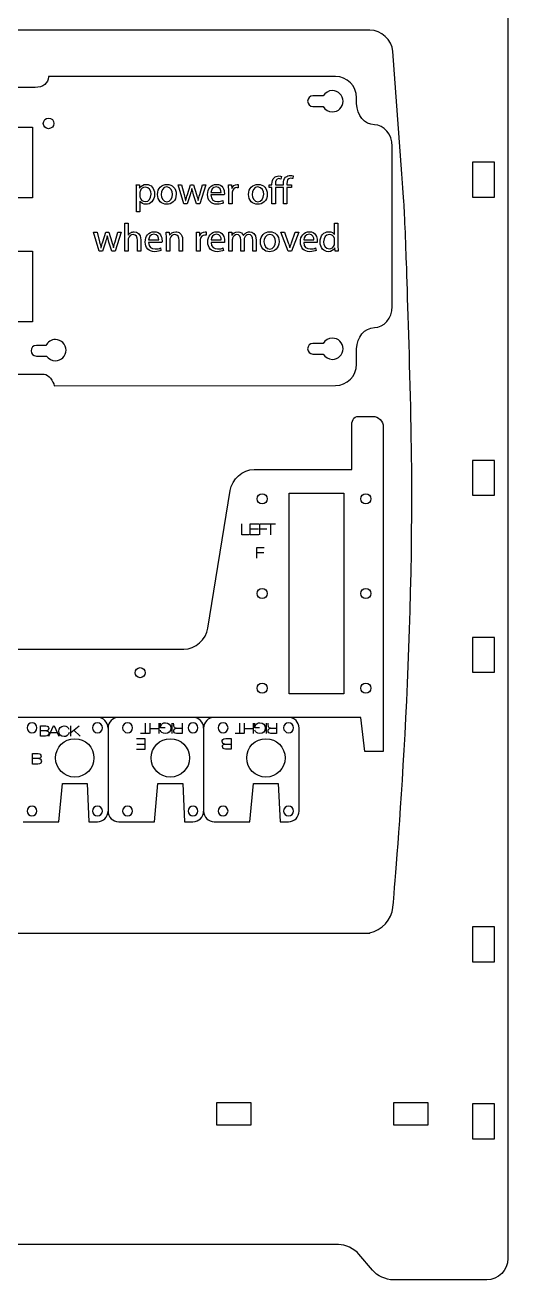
# Model space of a CAD drawing. Extents: x 16 to 1660, y 62 to 1240.
# Drawn here: x 478.5 to 587.6, y 407.7 to 691.2 of the extents above; entities that cross this region are included whole.
import ezdxf

# ---------------------------------------------------------------- set-up
doc = ezdxf.new("R2010")
doc.units = 0
doc.layers.get('0').update_dxf_attribs({"linetype": 'CONTINUOUS'})

msp = doc.modelspace()

# ---------------------------------------------------------------- linework, layer by layer
at = {"color": 7}
for points in [[(587.637749, 705.311998), (587.637749, 412.49346)], [(556.401958, 690.052807), (349.362607, 690.052807)], [(563.687242, 657.57806), (561.630124, 685.175724)], [(548.640282, 679.576153), (483.804524, 679.532127), (483.804524, 679.463829)], [(373.37492, 675.104342), (373.409633, 675.099544), (408.713376, 663.568227), (423.965511, 666.002393), (442.217669, 668.113133), (480.138176, 668.113133), (480.138176, 652.112827), (464.240598, 652.112827)], [(480.803938, 677.063811), (443.118522, 677.063811)], [(545.888616, 675.174051), (543.564798, 675.174051)], [(553.440318, 673.455318), (553.440318, 674.776118)], [(543.564798, 672.774316), (545.888616, 672.774316)], [(547.965207, 671.574024), (547.965207, 671.574024)], [(485.004816, 668.962904), (485.004816, 668.962904)], [(557.445051, 668.655282), (557.445051, 668.655282)], [(561.449502, 627.617631), (561.449502, 663.855811)], [(579.613607, 652.291191), (584.57338, 652.291191), (584.57338, 660.170553), (579.613607, 660.170553), (579.613607, 652.291191), (579.613607, 652.291191)], [(503.629224, 655.097044), (504.324902, 655.097044), (504.369493, 654.356493), (504.387556, 654.356493)], [(515.793567, 652.831929), (515.097889, 650.780456), (514.384431, 650.780456), (513.081976, 655.097044), (513.884898, 655.097044), (513.884898, 655.097044)], [(513.884898, 655.097044), (514.464582, 652.903049)], [(515.187071, 652.894018), (515.891498, 655.097044), (516.551333, 655.097044), (517.2202, 652.938609)], [(517.960469, 652.92986), (518.575996, 655.097044), (519.351824, 655.097044), (517.960469, 650.780456), (517.247011, 650.780456), (516.587176, 652.840678)], [(524.478956, 655.097044), (525.165884, 655.097044), (525.201727, 654.240782), (525.227973, 654.240782)], [(526.646422, 655.168164), (526.646422, 654.428178)], [(536.8925, 650.780456), (536.8925, 654.49958), (535.073296, 654.49958), (535.073296, 650.780456), (534.297184, 650.780456), (534.297184, 654.49958), (533.69972, 654.49958), (533.69972, 655.097044), (534.297184, 655.097044), (534.297184, 655.230818)], [(535.073296, 655.275409), (535.073296, 655.097044), (536.8925, 655.097044), (536.8925, 655.301938)], [(536.482149, 656.952091), (536.321847, 656.363376)], [(537.668329, 655.328749), (537.668329, 655.097044), (538.702956, 655.097044), (538.702956, 654.49958), (537.668329, 654.49958), (537.668329, 650.780456), (536.8925, 650.780456), (536.8925, 650.780456)], [(539.104276, 657.085864), (539.006344, 656.479369)], [(504.458676, 651.36014), (504.440896, 651.36014), (504.440896, 649.014591), (503.665067, 649.014591), (503.665067, 653.687909), (503.665067, 653.687909)], [(504.440896, 653.286307), (504.440896, 652.537571), (504.440896, 652.537571)], [(509.229642, 652.930142), (509.229642, 652.930142)], [(512.645378, 652.974169), (512.645378, 652.974169)], [(516.203636, 654.258562), (516.185856, 654.258562)], [(523.516296, 652.796087), (520.4841, 652.796087), (520.4841, 652.796087)], [(520.492849, 653.357991), (522.785058, 653.357991), (522.785058, 653.357991)], [(525.299658, 653.081413), (525.299658, 650.780456), (524.514798, 650.780456), (524.514798, 653.75028), (524.514798, 653.75028)], [(529.812109, 652.930142), (529.812109, 652.930142)], [(533.227562, 652.974169), (533.227562, 652.974169)], [(514.776438, 651.529473), (514.803531, 651.529473)], [(517.60374, 651.529473), (517.630551, 651.529473)], [(523.159284, 651.520724), (523.302089, 650.958538)], [(501.00738, 646.411373), (501.79224, 646.411373), (501.79224, 643.708813), (501.810302, 643.708813)], [(501.79224, 642.6835), (501.79224, 640.079436), (501.00738, 640.079436), (501.00738, 646.411373), (501.00738, 646.411373)], [(548.423253, 643.833838), (548.440751, 643.833838), (548.440751, 646.411373), (549.216862, 646.411373), (549.216862, 646.411373)], [(549.216862, 646.411373), (549.216862, 641.193931)], [(496.664544, 642.130627), (495.968867, 640.079436), (495.255691, 640.079436), (493.953518, 644.395742), (494.75644, 644.395742), (494.75644, 644.395742)], [(494.75644, 644.395742), (495.33556, 642.202029)], [(496.058331, 642.192998), (496.762758, 644.395742), (497.422876, 644.395742), (498.091742, 642.237307)], [(497.074896, 643.55726), (497.057116, 643.55726)], [(498.832011, 642.228558), (499.447256, 644.395742), (500.223367, 644.395742), (498.832011, 640.079436), (498.118553, 640.079436), (497.458436, 642.139093)], [(510.388729, 644.396024), (511.084407, 644.396024), (511.128998, 643.682284), (511.14706, 643.682284)], [(517.228667, 644.395742), (517.915313, 644.395742), (517.950873, 643.53948), (517.977967, 643.53948)], [(519.395569, 644.466862), (519.395569, 643.726876)], [(524.523264, 644.396024), (525.209911, 644.396024), (525.245753, 643.691598), (525.272282, 643.691598)], [(527.849818, 643.620196), (527.86788, 643.620196)], [(538.720453, 641.978791), (539.558936, 644.395742), (540.379356, 644.395742), (538.684611, 640.079436), (537.935593, 640.079436), (536.294471, 644.395742), (537.133236, 644.395742), (537.133236, 644.395742)], [(537.133236, 644.395742), (537.980467, 641.978791)], [(495.648262, 640.828453), (495.674509, 640.828453)], [(498.475, 640.828453), (498.501811, 640.828453)], [(504.681913, 642.647376), (504.681913, 640.079436), (503.897053, 640.079436), (503.897053, 642.558476)], [(509.426069, 642.094784), (506.393873, 642.094784), (506.393873, 642.094784)], [(506.402904, 642.656689), (508.694831, 642.656689), (508.694831, 642.656689)], [(509.069058, 640.819422), (509.211862, 640.257236)], [(511.209431, 642.674751), (511.209431, 640.079718), (510.424571, 640.079718), (510.424571, 643.227624), (510.424571, 643.227624)], [(514.099104, 642.647658), (514.099104, 640.079718), (513.313962, 640.079718), (513.313962, 642.567507)], [(518.049087, 642.380111), (518.049087, 640.079436), (517.264227, 640.079436), (517.264227, 643.048978), (517.264227, 643.048978)], [(523.560604, 642.094784), (520.528409, 642.094784), (520.528409, 642.094784)], [(520.53744, 642.656689), (522.829084, 642.656689), (522.829084, 642.656689)], [(523.203593, 640.819422), (523.346398, 640.257236)], [(525.325904, 642.675033), (525.325904, 640.08), (524.558824, 640.08), (524.558824, 643.227624), (524.558824, 643.227624)], [(528.028182, 642.745871), (528.028182, 640.079718), (527.261102, 640.079718), (527.261102, 642.66572)], [(530.73046, 642.612098), (530.73046, 640.079718), (529.963662, 640.079718), (529.963662, 642.514167)], [(532.487011, 642.22884), (532.487011, 642.22884)], [(535.902747, 642.272867), (535.902747, 642.272867)], [(538.327882, 640.864296), (538.354693, 640.864296)], [(544.4998, 642.094784), (541.467322, 642.094784), (541.467322, 642.094784)], [(541.476353, 642.656689), (543.76828, 642.656689), (543.76828, 642.656689)], [(544.142789, 640.819422), (544.285593, 640.257236)], [(548.441033, 641.889327), (548.441033, 642.638627), (548.441033, 642.638627)], [(549.252704, 640.079436), (548.557027, 640.079436), (548.521467, 640.828453), (548.494656, 640.828453)], [(444.661431, 640.112456), (480.138176, 640.113867), (480.138176, 624.11356), (424.101542, 624.11356), (421.880736, 624.65712), (399.784711, 634.353147), (390.135816, 637.480733)], [(483.216656, 618.806089), (481.046931, 618.806089)], [(545.888616, 619.255387), (543.564798, 619.255387)], [(553.440318, 614.538042), (553.440318, 618.017842)], [(481.046931, 616.406071), (483.364258, 616.406071)], [(485.362109, 615.33532), (485.362109, 615.33532)], [(543.564798, 616.855369), (545.888616, 616.855369)], [(547.965207, 615.655642), (547.965207, 615.655642)], [(424.404649, 612.283933), (482.774978, 612.283933)], [(485.092304, 609.699907), (548.640282, 609.738007)], [(553.922918, 602.761473), (557.055302, 602.761473)], [(530.300071, 590.761667), (552.323, 590.762231), (552.323, 600.36202)], [(559.45532, 600.36202), (559.45532, 588.362213), (559.45532, 588.362213)], [(579.613607, 584.954098), (584.57338, 584.954098), (584.57338, 592.83346), (579.613607, 592.83346), (579.613607, 584.954098), (579.613607, 584.954098)], [(559.45532, 588.362213), (559.45532, 527.066933), (555.291978, 527.061007), (554.412009, 534.763133), (355.813078, 534.764262), (353.269409, 534.764262)], [(519.796042, 554.947384), (524.880558, 586.001707)], [(538.21584, 585.402549), (550.575762, 585.402549), (550.575762, 540.123662), (538.21584, 540.123662), (538.21584, 585.402549), (538.21584, 585.402549)], [(532.069322, 583.002813), (532.069322, 583.002813)], [(555.521142, 583.002813), (555.521142, 583.002813)], [(529.172029, 576.051398), (527.46148, 576.051398), (527.46148, 578.488951)], [(531.325384, 576.051398), (529.406838, 576.051398), (529.406838, 578.488951), (531.3045, 578.488951)], [(531.539309, 576.051398), (531.539309, 578.488951), (533.249576, 578.488951)], [(532.982876, 578.488951), (535.085713, 578.488951)], [(534.040362, 576.051398), (534.040362, 578.488951)], [(529.406838, 577.355264), (531.226042, 577.355264)], [(531.539309, 577.355264), (533.150516, 577.355264)], [(530.859436, 570.739411), (530.859436, 573.156644), (532.555591, 573.156644)], [(530.859436, 572.032553), (532.457096, 572.032553)], [(532.069322, 561.622504), (532.069322, 561.622504)], [(555.521142, 561.622504), (555.521142, 561.622504)], [(579.613607, 544.954178), (584.57338, 544.954178), (584.57338, 552.83354), (579.613607, 552.83354), (579.613607, 544.954178), (579.613607, 544.954178)], [(345.269538, 542.476831), (345.269538, 550.188553), (514.377093, 550.187424)], [(504.518224, 543.734413), (504.518224, 543.734413)], [(532.069322, 540.244171), (532.069322, 540.244171)], [(555.521707, 540.244171), (555.521707, 540.244171)], [(505.631027, 533.449671), (505.631027, 531.172702)], [(506.746087, 531.1521), (506.746087, 533.449671)], [(508.715716, 533.449671), (508.715716, 531.1521)], [(510.148276, 532.423229), (509.067364, 532.423229), (509.067364, 533.500753)], [(511.702473, 531.1521), (511.702473, 533.449671)], [(513.984522, 533.449671), (513.984522, 531.1521), (512.720167, 531.1521)], [(526.987064, 533.449671), (526.987064, 531.172702)], [(528.102407, 531.1521), (528.102407, 533.449671)], [(530.071471, 533.449671), (530.071471, 531.1521)], [(531.504596, 532.423229), (530.42312, 532.423229), (530.42312, 533.500753)], [(533.058511, 531.1521), (533.058511, 533.449671)], [(535.34056, 533.449671), (535.34056, 531.1521), (534.076487, 531.1521)], [(478.930547, 532.4221), (478.930547, 532.4221)], [(481.957098, 532.830193), (483.205367, 532.830193)], [(483.122111, 530.532622), (481.957098, 530.532622), (481.957098, 532.830193), (481.957098, 532.830193)], [(483.314869, 531.736018), (481.957098, 531.73884)], [(483.314869, 531.738558), (483.314869, 531.732631)], [(483.893989, 530.532622), (484.9495, 532.830193), (485.033038, 532.830193), (486.088549, 530.532622)], [(485.739158, 531.2918), (484.237171, 531.2918)], [(488.84078, 530.532622), (488.84078, 532.830193)], [(488.84078, 531.389167), (490.729411, 532.829911)], [(489.537587, 531.921156), (490.941642, 530.532622)], [(493.728022, 532.4221), (493.728022, 532.4221)], [(497.247616, 532.363116), (497.247616, 513.590258)], [(500.52732, 532.4221), (500.52732, 532.4221)], [(506.590018, 531.1521), (504.608253, 531.1521)], [(508.715716, 532.220593), (506.746087, 532.220593)], [(512.633242, 532.326991), (512.636064, 532.332918)], [(512.636347, 532.332918), (513.984522, 532.337433)], [(515.324796, 532.4221), (515.324796, 532.4221)], [(518.844389, 532.363116), (518.844389, 513.590258)], [(522.124093, 532.4221), (522.124093, 532.4221)], [(527.946056, 531.1521), (525.964291, 531.1521)], [(530.071471, 532.220593), (528.102407, 532.220593)], [(533.989562, 532.326991), (533.992384, 532.332918), (535.34056, 532.337433)], [(536.921851, 532.4221), (536.921851, 532.4221)], [(540.441444, 513.590258), (540.441444, 532.363116)], [(503.649827, 529.972129), (505.552287, 529.972129), (505.552287, 527.555742), (503.670147, 527.555742)], [(505.552287, 528.679551), (503.74804, 528.679551)], [(523.643578, 528.747284), (523.643578, 528.753776)], [(523.643578, 528.750671), (525.072187, 528.747849)], [(525.072187, 527.599769), (523.758724, 527.599769)], [(523.846778, 530.015873), (525.072187, 530.015873), (525.072187, 527.599769), (525.072187, 527.599769)], [(480.151722, 526.607476), (481.46462, 526.607476)], [(481.376849, 524.190807), (480.151722, 524.190807), (480.151722, 526.607476), (480.151722, 526.607476)], [(481.579767, 525.456573), (480.151722, 525.459396)], [(481.579767, 525.45996), (481.579767, 525.453469)], [(485.388638, 525.618569), (485.388638, 525.618569)], [(506.985411, 525.618569), (506.985411, 525.618569)], [(528.582467, 525.618569), (528.582467, 525.618569)], [(478.050296, 511.19024), (486.12806, 511.19024), (486.92816, 519.86688), (492.52886, 519.86688), (492.528578, 519.86688), (492.928769, 511.19024), (494.847598, 511.19024)], [(499.647351, 511.19024), (507.725116, 511.19024), (508.525216, 519.86688), (514.125633, 519.86688), (514.125069, 519.86688), (514.52526, 511.19024), (516.444371, 511.19024)], [(521.243842, 511.19024), (529.321607, 511.19024), (530.121707, 519.86688), (535.722407, 519.86688), (535.722124, 519.86688), (536.122316, 511.19024), (538.041427, 511.19024)], [(478.930264, 513.621867), (478.930264, 513.621867)], [(493.728022, 513.622431), (493.728022, 513.622431)], [(500.526756, 513.621867), (500.526756, 513.621867)], [(515.324796, 513.622431), (515.324796, 513.622431)], [(522.123529, 513.621867), (522.123529, 513.621867)], [(536.921851, 513.622431), (536.921851, 513.622431)], [(349.362607, 486.052707), (556.401958, 486.052707), (556.459531, 486.100967), (556.459531, 486.100967)], [(579.613607, 479.576553), (584.57338, 479.576553), (584.57338, 487.456198), (579.613607, 487.456198), (579.613607, 479.576553), (579.613607, 479.576553)], [(521.750431, 442.735547), (529.629793, 442.735547), (529.629793, 447.69532), (521.750431, 447.69532), (521.750431, 442.735547), (521.750431, 442.735547)], [(561.750633, 442.735547), (569.629996, 442.735547), (569.629996, 447.69532), (561.750633, 447.69532), (561.750633, 442.735547), (561.750633, 442.735547)], [(579.613607, 439.576633), (584.57338, 439.576633), (584.57338, 447.456278), (579.613607, 447.456278), (579.613607, 439.576633), (579.613607, 439.576633)], [(549.321284, 415.694142), (340.280978, 415.694142)], [(557.039498, 409.856376), (553.957067, 413.532038)], [(582.836584, 407.693989), (561.67528, 407.693989)]]:
    msp.add_lwpolyline(points, dxfattribs=at)
for points in [[(561.630124, 685.175724), (561.394751, 687.858247), (559.042147, 690.052807), (556.401958, 690.052807)], [(483.804524, 679.463829), (483.804524, 678.138513), (482.460864, 677.063811), (480.803938, 677.063811)], [(553.440318, 674.776118), (553.440318, 677.415742), (551.280753, 679.576153), (548.640282, 679.576153)], [(543.564798, 675.174051), (542.90214, 675.174051), (542.364789, 674.637264), (542.364789, 673.974324)], [(547.965207, 676.37406), (547.077053, 676.37406), (546.303764, 675.890613), (545.888616, 675.174051)], [(550.365224, 673.974042), (550.365224, 675.299358), (549.29024, 676.37406), (547.965207, 676.37406)], [(542.364789, 673.974324), (542.364789, 673.311667), (542.90214, 672.774316), (543.564798, 672.774316)], [(545.888616, 672.774316), (546.303764, 672.057471), (547.077053, 671.574024), (547.965207, 671.574024)], [(547.965207, 671.574024), (549.29024, 671.574024), (550.365224, 672.649291), (550.365224, 673.974042)], [(557.445051, 668.655282), (555.242871, 668.655282), (553.440318, 670.815411), (553.440318, 673.455318)], [(482.604798, 668.962904), (482.604798, 669.625562), (483.142149, 670.162913), (483.804807, 670.162913)], [(483.804807, 670.162913), (484.467464, 670.162913), (485.004816, 669.625562), (485.004816, 668.962904)], [(483.804807, 667.762613), (483.142149, 667.762613), (482.604798, 668.299964), (482.604798, 668.962904)], [(485.004816, 668.962904), (485.004816, 668.299964), (484.467464, 667.762613), (483.804807, 667.762613)], [(561.449502, 663.855811), (561.449502, 666.495436), (559.647513, 668.655282), (557.445051, 668.655282)], [(503.665067, 653.687909), (503.665067, 654.240782), (503.647287, 654.686693), (503.629224, 655.097044)], [(504.387556, 654.356493), (504.699693, 654.882838), (505.216724, 655.186227), (505.921151, 655.186227)], [(505.921151, 655.186227), (506.97384, 655.186227), (507.758418, 654.303153), (507.758418, 653.00098)], [(508.427002, 652.903049), (508.427002, 654.338996), (509.381196, 655.186227), (510.567376, 655.186227)], [(510.567376, 655.186227), (511.807178, 655.186227), (512.645378, 654.285373), (512.645378, 652.974169)], [(519.7348, 652.867489), (519.7348, 654.169662), (520.50188, 655.186227), (521.75918, 655.186227)], [(521.75918, 655.186227), (523.177629, 655.186227), (523.543107, 653.955456), (523.543107, 653.161564)], [(524.514798, 653.75028), (524.514798, 654.258562), (524.506049, 654.695724), (524.478956, 655.097044)], [(525.227973, 654.240782), (525.4244, 654.820467), (525.906153, 655.186227), (526.432216, 655.186227)], [(526.432216, 655.186227), (526.512367, 655.186227), (526.574738, 655.177196), (526.646422, 655.168164)], [(529.009187, 652.903049), (529.009187, 654.338996), (529.963662, 655.186227), (531.149842, 655.186227)], [(531.149842, 655.186227), (532.389362, 655.186227), (533.227562, 654.285373), (533.227562, 652.974169)], [(534.297184, 655.230818), (534.297184, 655.837313), (534.439989, 656.354627), (534.778938, 656.702324)], [(534.778938, 656.702324), (535.028704, 656.952091), (535.385151, 657.103927), (535.867187, 657.103927)], [(535.858156, 656.479369), (535.242629, 656.479369), (535.073296, 655.953024), (535.073296, 655.275409)], [(536.321847, 656.363376), (536.206136, 656.425747), (536.036238, 656.479369), (535.858156, 656.479369)], [(535.867187, 657.103927), (536.116671, 657.103927), (536.348658, 657.023493), (536.482149, 656.952091)], [(536.8925, 655.301938), (536.8925, 655.908716), (537.026273, 656.461307), (537.392033, 656.809287)], [(537.392033, 656.809287), (537.686391, 657.094613), (538.07868, 657.210607), (538.435409, 657.210607)], [(538.498062, 656.577582), (537.837944, 656.577582), (537.668329, 655.997616), (537.668329, 655.328749)], [(538.435409, 657.210607), (538.720736, 657.210607), (538.961471, 657.148236), (539.104276, 657.085864)], [(539.006344, 656.479369), (538.88132, 656.532991), (538.729767, 656.577582), (538.498062, 656.577582)], [(564.200322, 649.877344), (564.118196, 651.427309), (563.887338, 654.892998), (563.687242, 657.57806)], [(504.494236, 653.598727), (504.467707, 653.500513), (504.440896, 653.384802), (504.440896, 653.286307)], [(504.440896, 652.537571), (504.440896, 652.421296), (504.449927, 652.314616), (504.476456, 652.21612)], [(504.476456, 652.21612), (504.61926, 651.672278), (505.091982, 651.297769), (505.653887, 651.297769)], [(505.680698, 654.561669), (505.145604, 654.561669), (504.63704, 654.18716), (504.494236, 653.598727)], [(505.653887, 651.297769), (506.483056, 651.297769), (506.964527, 651.975384), (506.964527, 652.96542)], [(506.964527, 652.96542), (506.964527, 653.821682), (506.509867, 654.561669), (505.680698, 654.561669)], [(507.758418, 653.00098), (507.758418, 651.449322), (506.804224, 650.682242), (505.787942, 650.682242)], [(510.495973, 650.682242), (509.336604, 650.682242), (508.427002, 651.538787), (508.427002, 652.903049)], [(510.549596, 654.597511), (509.630962, 654.597511), (509.229642, 653.741531), (509.229642, 652.930142)], [(509.229642, 652.930142), (509.229642, 651.984698), (509.764736, 651.27124), (510.531533, 651.27124)], [(512.645378, 652.974169), (512.645378, 651.37792), (511.530318, 650.682242), (510.495973, 650.682242)], [(510.531533, 651.27124), (511.280551, 651.27124), (511.84302, 651.975667), (511.84302, 652.94764)], [(511.84302, 652.94764), (511.84302, 653.67916), (511.476978, 654.597511), (510.549596, 654.597511)], [(514.464582, 652.903049), (514.580576, 652.421296), (514.696569, 651.975384), (514.776438, 651.529473)], [(514.803531, 651.529473), (514.901462, 651.966636), (515.044267, 652.430044), (515.187071, 652.894018)], [(516.185856, 654.258562), (516.078611, 653.741249), (515.94512, 653.295338), (515.793567, 652.831929)], [(516.587176, 652.840678), (516.435622, 653.321867), (516.310598, 653.75028), (516.203636, 654.258562)], [(517.2202, 652.938609), (517.381067, 652.421296), (517.505527, 651.966636), (517.60374, 651.529473)], [(517.630551, 651.529473), (517.701671, 651.966636), (517.818229, 652.421296), (517.960469, 652.92986)], [(521.857393, 650.682242), (520.528409, 650.682242), (519.7348, 651.565316), (519.7348, 652.867489)], [(520.4841, 652.796087), (520.50188, 651.734649), (521.170464, 651.297769), (521.964356, 651.297769)], [(521.697091, 654.624322), (520.894451, 654.624322), (520.555502, 653.902116), (520.492849, 653.357991)], [(522.785058, 653.357991), (522.793807, 653.848493), (522.579882, 654.624322), (521.697091, 654.624322)], [(523.543107, 653.161564), (523.543107, 653.00098), (523.534076, 652.885269), (523.516296, 652.796087)], [(525.326187, 653.446891), (525.308407, 653.340211), (525.299658, 653.206156), (525.299658, 653.081413)], [(526.378593, 654.445958), (525.825438, 654.445958), (525.433149, 654.035607), (525.326187, 653.446891)], [(526.646422, 654.428178), (526.565989, 654.445958), (526.485556, 654.445958), (526.378593, 654.445958)], [(531.078158, 650.682242), (529.918789, 650.682242), (529.009187, 651.538787), (529.009187, 652.903049)], [(531.131498, 654.597511), (530.213147, 654.597511), (529.812109, 653.741531), (529.812109, 652.930142)], [(529.812109, 652.930142), (529.812109, 651.984698), (530.34692, 651.27124), (531.114, 651.27124)], [(533.227562, 652.974169), (533.227562, 651.37792), (532.112784, 650.682242), (531.078158, 650.682242)], [(531.114, 651.27124), (531.863018, 651.27124), (532.424922, 651.975667), (532.424922, 652.94764)], [(532.424922, 652.94764), (532.424922, 653.67916), (532.059162, 654.597511), (531.131498, 654.597511)], [(505.787942, 650.682242), (505.216724, 650.682242), (504.717191, 650.932009), (504.458676, 651.36014)], [(523.302089, 650.958538), (523.026076, 650.833796), (522.544322, 650.682242), (521.857393, 650.682242)], [(521.964356, 651.297769), (522.52626, 651.297769), (522.87424, 651.3957), (523.159284, 651.520724)], [(564.533909, 642.166469), (564.432309, 644.857176), (564.282449, 648.32738), (564.200322, 649.877344)], [(497.057116, 643.55726), (496.950153, 643.039947), (496.816098, 642.594036), (496.664544, 642.130627)], [(497.458436, 642.139093), (497.306882, 642.620564), (497.181858, 643.048978), (497.074896, 643.55726)], [(501.810302, 643.708813), (501.934762, 643.931769), (502.130907, 644.137227), (502.371924, 644.271)], [(502.898269, 643.833838), (502.389704, 643.833838), (501.997416, 643.477109), (501.845862, 643.058009)], [(502.371924, 644.271), (502.603911, 644.404491), (502.880207, 644.484924), (503.174564, 644.484924)], [(503.897053, 642.558476), (503.897053, 643.254153), (503.638538, 643.833838), (502.898269, 643.833838)], [(503.174564, 644.484924), (503.754249, 644.484924), (504.681913, 644.128196), (504.681913, 642.647376)], [(505.644573, 642.166187), (505.644573, 643.46836), (506.411653, 644.484924), (507.668953, 644.484924)], [(507.607147, 643.92302), (506.804507, 643.92302), (506.465558, 643.200813), (506.402904, 642.656689)], [(508.694831, 642.656689), (508.70358, 643.147191), (508.489938, 643.92302), (507.607147, 643.92302)], [(507.668953, 644.484924), (509.087402, 644.484924), (509.45288, 643.254153), (509.45288, 642.460544)], [(510.424571, 643.227624), (510.424571, 643.682002), (510.415822, 644.039296), (510.388729, 644.396024)], [(511.14706, 643.682284), (511.360984, 644.083887), (511.860518, 644.485207), (512.573693, 644.485207)], [(512.315178, 643.843151), (511.807178, 643.843151), (511.405858, 643.477391), (511.263053, 643.040229)], [(513.313962, 642.567507), (513.313962, 643.263184), (513.055729, 643.843151), (512.315178, 643.843151)], [(512.573693, 644.485207), (513.17144, 644.485207), (514.099104, 644.128478), (514.099104, 642.647658)], [(517.264227, 643.048978), (517.264227, 643.55726), (517.255196, 643.994422), (517.228667, 644.395742)], [(517.977967, 643.53948), (518.174111, 644.119164), (518.655582, 644.484924), (519.181644, 644.484924)], [(519.128304, 643.744656), (518.575431, 643.744656), (518.18286, 643.334304), (518.07618, 642.745589)], [(519.395569, 643.726876), (519.3157, 643.744656), (519.235267, 643.744656), (519.128304, 643.744656)], [(519.181644, 644.484924), (519.262078, 644.484924), (519.324449, 644.475893), (519.395569, 644.466862)], [(519.779109, 642.166187), (519.779109, 643.46836), (520.545907, 644.484924), (521.803489, 644.484924)], [(521.7414, 643.92302), (520.93876, 643.92302), (520.599811, 643.200813), (520.53744, 642.656689)], [(522.829084, 642.656689), (522.837833, 643.147191), (522.624191, 643.92302), (521.7414, 643.92302)], [(521.803489, 644.484924), (523.221656, 644.484924), (523.587133, 643.254153), (523.587133, 642.460544)], [(524.558824, 643.227624), (524.558824, 643.682002), (524.541327, 644.039296), (524.523264, 644.396024)], [(525.272282, 643.691598), (525.513018, 644.101667), (525.91462, 644.485207), (526.637109, 644.485207)], [(526.360531, 643.843151), (525.87906, 643.843151), (525.513018, 643.45058), (525.388558, 643.058291)], [(527.261102, 642.66572), (527.261102, 643.352649), (526.957996, 643.843151), (526.360531, 643.843151)], [(526.637109, 644.485207), (527.216793, 644.485207), (527.662704, 644.128478), (527.849818, 643.620196)], [(527.86788, 643.620196), (528.001371, 643.86968), (528.179453, 644.048327), (528.358382, 644.181818)], [(529.026967, 643.843151), (528.572307, 643.843151), (528.233358, 643.512951), (528.090553, 643.138442)], [(528.358382, 644.181818), (528.616898, 644.377962), (528.893476, 644.485207), (529.303827, 644.485207)], [(529.963662, 642.514167), (529.963662, 643.352649), (529.651524, 643.843151), (529.026967, 643.843151)], [(529.303827, 644.485207), (529.883229, 644.485207), (530.73046, 644.110416), (530.73046, 642.612098)], [(531.684371, 642.202029), (531.684371, 643.637411), (532.638564, 644.484924), (533.824744, 644.484924)], [(533.806964, 643.896209), (532.888613, 643.896209), (532.487011, 643.040229), (532.487011, 642.22884)], [(535.100389, 642.246338), (535.100389, 642.977858), (534.734347, 643.896209), (533.806964, 643.896209)], [(533.824744, 644.484924), (535.064547, 644.484924), (535.902747, 643.584071), (535.902747, 642.272867)], [(540.718022, 642.166187), (540.718022, 643.46836), (541.485102, 644.484924), (542.742402, 644.484924)], [(542.680031, 643.92302), (541.877391, 643.92302), (541.538442, 643.200813), (541.476353, 642.656689)], [(543.76828, 642.656689), (543.777029, 643.147191), (543.563104, 643.92302), (542.680031, 643.92302)], [(542.742402, 644.484924), (544.160569, 644.484924), (544.526047, 643.254153), (544.526047, 642.460544)], [(545.185882, 642.174653), (545.177133, 643.610882), (546.077704, 644.484924), (547.12108, 644.484924)], [(547.272916, 643.869116), (546.461244, 643.869116), (545.979773, 643.155658), (545.979773, 642.210496)], [(547.12108, 644.484924), (547.789947, 644.484924), (548.227109, 644.172787), (548.423253, 643.833838)], [(548.405473, 642.968544), (548.289198, 643.459329), (547.861631, 643.869116), (547.272916, 643.869116)], [(495.33556, 642.202029), (495.451836, 641.720276), (495.567829, 641.274364), (495.648262, 640.828453)], [(495.674509, 640.828453), (495.772722, 641.265616), (495.915527, 641.728742), (496.058331, 642.192998)], [(498.091742, 642.237307), (498.252044, 641.720276), (498.377069, 641.265616), (498.475, 640.828453)], [(498.501811, 640.828453), (498.573213, 641.265616), (498.689207, 641.720276), (498.832011, 642.228558)], [(501.845862, 643.058009), (501.800989, 642.942016), (501.79224, 642.826022), (501.79224, 642.6835)], [(507.767167, 639.981222), (506.438182, 639.981222), (505.644573, 640.864296), (505.644573, 642.166187)], [(506.393873, 642.094784), (506.411653, 641.033347), (507.08052, 640.596467), (507.874129, 640.596467)], [(507.874129, 640.596467), (508.436033, 640.596467), (508.784013, 640.694398), (509.069058, 640.819422)], [(509.45288, 642.460544), (509.45288, 642.299678), (509.444131, 642.183967), (509.426069, 642.094784)], [(511.263053, 643.040229), (511.227211, 642.942298), (511.209431, 642.808524), (511.209431, 642.674751)], [(518.07618, 642.745589), (518.057836, 642.638627), (518.049087, 642.504853), (518.049087, 642.380111)], [(521.90142, 639.981222), (520.572718, 639.981222), (519.779109, 640.864296), (519.779109, 642.166187)], [(520.528409, 642.094784), (520.545907, 641.033347), (521.215056, 640.596467), (522.008664, 640.596467)], [(522.008664, 640.596467), (522.570569, 640.596467), (522.918549, 640.694398), (523.203593, 640.819422)], [(523.587133, 642.460544), (523.587133, 642.299678), (523.578384, 642.183967), (523.560604, 642.094784)], [(525.388558, 643.058291), (525.343967, 642.951047), (525.325904, 642.808524), (525.325904, 642.675033)], [(528.090553, 643.138442), (528.054993, 643.022731), (528.028182, 642.888676), (528.028182, 642.745871)], [(533.753342, 639.981222), (532.593973, 639.981222), (531.684371, 640.837484), (531.684371, 642.202029)], [(532.487011, 642.22884), (532.487011, 641.283113), (533.022104, 640.57022), (533.788902, 640.57022)], [(535.902747, 642.272867), (535.902747, 640.6769), (534.787687, 639.981222), (533.753342, 639.981222)], [(533.788902, 640.57022), (534.538202, 640.57022), (535.100389, 641.274647), (535.100389, 642.246338)], [(537.980467, 641.978791), (538.123271, 641.577189), (538.238982, 641.220742), (538.327882, 640.864296)], [(538.354693, 640.864296), (538.452907, 641.220742), (538.577649, 641.576907), (538.720453, 641.978791)], [(542.840333, 639.981222), (541.511631, 639.981222), (540.718022, 640.864296), (540.718022, 642.166187)], [(541.467322, 642.094784), (541.485102, 641.033347), (542.153969, 640.596467), (542.947578, 640.596467)], [(542.947578, 640.596467), (543.509764, 640.596467), (543.857462, 640.694398), (544.142789, 640.819422)], [(544.526047, 642.460544), (544.526047, 642.299678), (544.517298, 642.183967), (544.4998, 642.094784)], [(547.040647, 639.981222), (545.997271, 639.981222), (545.185882, 640.864296), (545.185882, 642.174653)], [(545.979773, 642.210496), (545.979773, 641.336453), (546.416653, 640.614247), (547.254853, 640.614247)], [(548.494656, 640.828453), (548.262669, 640.3467), (547.745356, 639.981222), (547.040647, 639.981222)], [(547.254853, 640.614247), (547.780916, 640.614247), (548.262669, 640.970976), (548.405473, 641.550096)], [(548.441033, 642.638627), (548.441033, 642.73684), (548.432002, 642.870331), (548.405473, 642.968544)], [(548.405473, 641.550096), (548.432002, 641.657622), (548.441033, 641.764302), (548.441033, 641.889327)], [(549.216862, 641.193931), (549.216862, 640.810109), (549.234924, 640.373793), (549.252704, 640.079436)], [(565.920749, 585.249302), (565.921313, 605.284822), (564.533909, 642.166469), (564.533909, 642.166469)], [(509.211862, 640.257236), (508.935849, 640.132493), (508.454096, 639.981222), (507.767167, 639.981222)], [(523.346398, 640.257236), (523.070102, 640.132493), (522.588349, 639.981222), (521.90142, 639.981222)], [(544.285593, 640.257236), (544.009016, 640.132493), (543.527262, 639.981222), (542.840333, 639.981222)], [(557.445051, 622.817596), (559.647513, 622.817596), (561.449502, 624.978007), (561.449502, 627.617631)], [(553.440318, 618.017842), (553.440318, 620.657749), (555.242871, 622.817596), (557.445051, 622.817596)], [(481.046931, 618.806089), (480.384556, 618.806089), (479.847204, 618.268456), (479.847204, 617.60608)], [(485.362109, 620.135356), (484.422027, 620.135356), (483.610073, 619.593207), (483.216656, 618.806089)], [(487.761844, 617.735338), (487.761844, 619.060653), (486.687707, 620.135356), (485.362109, 620.135356)], [(543.564798, 619.255387), (542.90214, 619.255387), (542.364789, 618.718318), (542.364789, 618.055378)], [(542.364789, 618.055378), (542.364789, 617.39272), (542.90214, 616.855369), (543.564798, 616.855369)], [(547.965207, 620.455396), (547.077053, 620.455396), (546.303764, 619.971949), (545.888616, 619.255387)], [(550.365224, 618.055378), (550.365224, 619.380976), (549.29024, 620.455396), (547.965207, 620.455396)], [(547.965207, 615.655642), (549.29024, 615.655642), (550.365224, 616.730344), (550.365224, 618.055378)], [(479.847204, 617.60608), (479.847204, 616.942858), (480.384556, 616.406071), (481.046931, 616.406071)], [(483.364258, 616.406071), (483.794929, 615.760629), (484.528424, 615.33532), (485.362109, 615.33532)], [(485.362109, 615.33532), (486.687707, 615.33532), (487.761844, 616.40974), (487.761844, 617.735338)], [(545.888616, 616.855369), (546.303764, 616.138807), (547.077053, 615.655642), (547.965207, 615.655642)], [(548.640282, 609.738007), (551.280753, 609.738007), (553.440318, 611.897289), (553.440318, 614.538042)], [(482.774978, 612.283933), (483.887498, 612.283933), (484.820242, 610.726067), (485.092304, 609.699907)], [(552.323, 600.36202), (552.323, 601.681691), (552.602682, 602.761473), (553.922918, 602.761473)], [(557.055302, 602.761473), (558.375538, 602.761473), (559.45532, 601.681691), (559.45532, 600.36202)], [(524.880558, 586.001707), (525.2212, 588.620447), (527.659882, 590.761667), (530.300071, 590.761667)], [(530.929144, 584.142709), (530.929144, 584.772064), (531.439684, 585.282322), (532.069322, 585.282322)], [(532.069322, 583.002813), (531.439684, 583.002813), (530.929144, 583.513353), (530.929144, 584.142709)], [(532.069322, 585.282322), (532.699242, 585.282322), (533.209218, 584.772064), (533.209218, 584.142709)], [(533.209218, 584.142709), (533.209218, 583.513353), (532.699242, 583.002813), (532.069322, 583.002813)], [(554.381247, 584.142709), (554.381247, 584.772064), (554.891787, 585.282322), (555.521142, 585.282322)], [(555.521142, 583.002813), (554.891787, 583.002813), (554.381247, 583.513353), (554.381247, 584.142709)], [(555.521142, 585.282322), (556.151344, 585.282322), (556.661038, 584.772064), (556.661038, 584.142709)], [(556.661038, 584.142709), (556.661038, 583.513353), (556.151344, 583.002813), (555.521142, 583.002813)], [(561.640567, 491.847293), (561.640567, 491.847293), (565.920749, 537.440011), (565.920749, 585.249302)], [(530.929144, 562.7624), (530.929144, 563.392038), (531.439684, 563.902013), (532.069322, 563.902013)], [(532.069322, 561.622504), (531.439684, 561.622504), (530.929144, 562.133327), (530.929144, 562.7624)], [(532.069322, 563.902013), (532.699242, 563.902013), (533.209218, 563.392038), (533.209218, 562.7624)], [(533.209218, 562.7624), (533.209218, 562.133327), (532.699242, 561.622504), (532.069322, 561.622504)], [(554.381247, 562.7624), (554.381247, 563.392038), (554.891787, 563.902013), (555.521142, 563.902013)], [(555.521142, 561.622504), (554.891787, 561.622504), (554.381247, 562.133327), (554.381247, 562.7624)], [(555.521142, 563.902013), (556.151344, 563.902013), (556.661038, 563.392038), (556.661038, 562.7624)], [(556.661038, 562.7624), (556.661038, 562.133327), (556.151344, 561.622504), (555.521142, 561.622504)], [(514.377093, 550.187424), (517.017, 550.187424), (519.4554, 552.329491), (519.796042, 554.947384)], [(503.378329, 544.874027), (503.378329, 545.503664), (503.888869, 546.01364), (504.518224, 546.01364)], [(504.518224, 543.734413), (503.888869, 543.734413), (503.378329, 544.244953), (503.378329, 544.874027)], [(504.518224, 546.01364), (505.148427, 546.01364), (505.65812, 545.503664), (505.65812, 544.874027)], [(505.65812, 544.874027), (505.65812, 544.244953), (505.148427, 543.734413), (504.518224, 543.734413)], [(530.929144, 541.383784), (530.929144, 542.013704), (531.439684, 542.523398), (532.069322, 542.523398)], [(532.069322, 542.523398), (532.699242, 542.523398), (533.209218, 542.013704), (533.209218, 541.383784)], [(554.381811, 541.383784), (554.381811, 542.013704), (554.892351, 542.523398), (555.521707, 542.523398)], [(555.521707, 542.523398), (556.151909, 542.523398), (556.661602, 542.013704), (556.661602, 541.383784)], [(532.069322, 540.244171), (531.439684, 540.244171), (530.929144, 540.754993), (530.929144, 541.383784)], [(533.209218, 541.383784), (533.209218, 540.754993), (532.699242, 540.244171), (532.069322, 540.244171)], [(555.521707, 540.244171), (554.892351, 540.244171), (554.381811, 540.754993), (554.381811, 541.383784)], [(556.661602, 541.383784), (556.661602, 540.754993), (556.151909, 540.244171), (555.521707, 540.244171)], [(480.054073, 533.537724), (479.435442, 533.539418), (478.932522, 533.040167), (478.930547, 532.4221)], [(481.170262, 532.413916), (481.17252, 533.033393), (480.672422, 533.535749), (480.054073, 533.537724)], [(494.851549, 533.537724), (494.233482, 533.539418), (493.73028, 533.040167), (493.728022, 532.4221)], [(497.247616, 532.363116), (497.247616, 533.688149), (496.173196, 534.762569), (494.847598, 534.762569)], [(495.96802, 532.413916), (495.969713, 533.033393), (495.470462, 533.535749), (494.851549, 533.537724)], [(499.647351, 534.762569), (498.321189, 534.762569), (497.247616, 533.688149), (497.247616, 532.363116)], [(501.650564, 533.537724), (501.032216, 533.539418), (500.529578, 533.040167), (500.52732, 532.4221)], [(502.766753, 532.413916), (502.769011, 533.033393), (502.269478, 533.535749), (501.650564, 533.537724)], [(509.147233, 532.807616), (509.305842, 533.335936), (509.752318, 533.552118), (510.232096, 533.552118)], [(510.232096, 533.552118), (510.888544, 533.552118), (511.421944, 533.111569), (511.421944, 532.352673)], [(512.127782, 532.8158), (512.127782, 532.89962), (512.121573, 533.356538), (512.076136, 533.449671)], [(516.448604, 533.537724), (515.830538, 533.539418), (515.327053, 533.040167), (515.324796, 532.4221)], [(518.844389, 532.363116), (518.844389, 533.688149), (517.770251, 534.762569), (516.444371, 534.762569)], [(517.564511, 532.413916), (517.566769, 533.033393), (517.067236, 533.535749), (516.448604, 533.537724)], [(521.243842, 534.762569), (519.918244, 534.762569), (518.844389, 533.688149), (518.844389, 532.363116)], [(523.24762, 533.537724), (522.628989, 533.539418), (522.126069, 533.040167), (522.124093, 532.4221)], [(524.363809, 532.413916), (524.366067, 533.033393), (523.865969, 533.535749), (523.24762, 533.537724)], [(530.503271, 532.807616), (530.662162, 533.335936), (531.108356, 533.552118), (531.588133, 533.552118)], [(531.588133, 533.552118), (532.244582, 533.552118), (532.778264, 533.111569), (532.778264, 532.352673)], [(533.484384, 532.8158), (533.484384, 532.89962), (533.477893, 533.356538), (533.432738, 533.449671)], [(538.045096, 533.537724), (537.427311, 533.539418), (536.924109, 533.040167), (536.921851, 532.4221)], [(540.441444, 532.363116), (540.441444, 533.688149), (539.367024, 534.762569), (538.041427, 534.762569)], [(539.161284, 532.413916), (539.163542, 533.033393), (538.664291, 533.535749), (538.045096, 533.537724)], [(478.930547, 532.4221), (478.928571, 531.803751), (479.428387, 531.299702), (480.046736, 531.298856)], [(480.046736, 531.298856), (480.665367, 531.296033), (481.168569, 531.795567), (481.170262, 532.413916)], [(483.893989, 531.15718), (483.893989, 530.889916), (483.723527, 530.532622), (483.122111, 530.532622)], [(483.205367, 532.830193), (483.569151, 532.830193), (483.823151, 532.634049), (483.823151, 532.260104)], [(483.823151, 532.260104), (483.823151, 531.990018), (483.585238, 531.732631), (483.314869, 531.738558)], [(483.314869, 531.732631), (483.614307, 531.719931), (483.893989, 531.559064), (483.893989, 531.15718)], [(486.099838, 531.629338), (486.099838, 532.388798), (486.633802, 532.829911), (487.290251, 532.829911)], [(487.290251, 530.429893), (486.633802, 530.429893), (486.099838, 530.870442), (486.099838, 531.629338)], [(487.290251, 532.829911), (487.834093, 532.829911), (488.265329, 532.607802), (488.387531, 532.108833)], [(488.442, 531.35276), (488.374549, 530.73808), (487.821111, 530.429893), (487.290251, 530.429893)], [(493.728022, 532.4221), (493.725764, 531.803751), (494.226144, 531.299702), (494.844211, 531.298856)], [(494.844211, 531.298856), (495.46256, 531.296033), (495.966044, 531.795567), (495.96802, 532.413916)], [(500.52732, 532.4221), (500.525062, 531.803751), (501.024878, 531.299702), (501.643509, 531.298856)], [(501.643509, 531.298856), (502.261858, 531.296033), (502.76506, 531.795567), (502.766753, 532.413916)], [(509.067364, 532.423229), (509.100949, 532.690493), (509.147233, 532.807616), (509.147233, 532.807616)], [(510.232096, 531.1521), (509.514404, 531.1521), (509.184769, 531.470729), (509.100949, 531.914382)], [(511.421944, 532.352673), (511.421944, 531.593213), (510.888544, 531.1521), (510.232096, 531.1521)], [(512.086296, 531.780044), (512.086296, 531.998202), (512.23418, 532.304131), (512.633242, 532.326991)], [(512.720167, 531.1521), (512.260427, 531.1521), (512.086296, 531.370822), (512.086296, 531.780044)], [(512.636064, 532.332918), (512.282158, 532.336304), (512.127782, 532.500558), (512.127782, 532.8158)], [(515.324796, 532.4221), (515.32282, 531.803751), (515.822636, 531.299702), (516.440984, 531.298856)], [(516.440984, 531.298856), (517.059616, 531.296033), (517.562818, 531.795567), (517.564511, 532.413916)], [(522.124093, 532.4221), (522.121836, 531.803751), (522.622216, 531.299702), (523.240282, 531.298856)], [(523.240282, 531.298856), (523.858913, 531.296033), (524.362398, 531.795567), (524.363809, 532.413916)], [(530.42312, 532.423229), (530.456987, 532.690493), (530.503271, 532.807616), (530.503271, 532.807616)], [(531.588133, 531.1521), (530.870442, 531.1521), (530.540524, 531.470729), (530.456987, 531.914382)], [(532.778264, 532.352673), (532.778264, 531.593213), (532.244582, 531.1521), (531.588133, 531.1521)], [(533.442333, 531.780044), (533.442333, 531.998202), (533.5905, 532.304131), (533.989562, 532.326991)], [(534.076487, 531.1521), (533.616464, 531.1521), (533.442333, 531.370822), (533.442333, 531.780044)], [(533.992384, 532.332918), (533.638478, 532.336304), (533.484384, 532.500558), (533.484384, 532.8158)], [(536.921851, 532.4221), (536.919593, 531.803751), (537.419691, 531.299702), (538.03804, 531.298856)], [(538.03804, 531.298856), (538.656389, 531.296033), (539.159591, 531.795567), (539.161284, 532.413916)], [(485.388638, 525.618569), (485.388638, 528.0152), (487.331456, 529.9583), (489.728651, 529.9583)], [(489.728651, 529.9583), (492.125564, 529.9583), (494.068664, 528.0152), (494.068664, 525.618569)], [(506.985411, 525.618569), (506.985411, 528.0152), (508.928229, 529.9583), (511.325424, 529.9583)], [(511.325424, 529.9583), (513.722338, 529.9583), (515.665156, 528.0152), (515.665156, 525.618569)], [(523.034542, 529.359424), (523.034542, 529.640518), (523.213753, 530.015873), (523.846778, 530.015873)], [(523.643578, 528.753776), (523.3289, 528.76704), (523.034542, 528.936091), (523.034542, 529.359424)], [(523.109049, 528.198927), (523.109049, 528.483407), (523.359098, 528.754058), (523.643578, 528.747284)], [(523.758724, 527.599769), (523.376596, 527.599769), (523.109049, 527.805791), (523.109049, 528.198927)], [(528.582467, 525.618569), (528.582467, 528.0152), (530.525002, 529.9583), (532.922198, 529.9583)], [(532.922198, 529.9583), (535.319111, 529.9583), (537.262493, 528.0152), (537.262493, 525.618569)], [(482.188802, 524.84782), (482.188802, 524.566727), (482.009591, 524.190807), (481.376849, 524.190807)], [(481.46462, 526.607476), (481.847031, 526.607476), (482.114578, 526.400889), (482.114578, 526.008318)], [(482.114578, 526.008318), (482.114578, 525.723838), (481.864247, 525.453187), (481.579767, 525.45996)], [(481.579767, 525.453469), (481.894444, 525.43964), (482.188802, 525.270589), (482.188802, 524.84782)], [(489.728651, 521.278273), (487.331456, 521.278273), (485.388638, 523.221938), (485.388638, 525.618569)], [(494.068664, 525.618569), (494.068664, 523.221938), (492.125564, 521.278273), (489.728651, 521.278273)], [(511.325424, 521.278273), (508.928229, 521.278273), (506.985411, 523.221938), (506.985411, 525.618569)], [(515.665156, 525.618569), (515.665156, 523.221938), (513.722338, 521.278273), (511.325424, 521.278273)], [(532.922198, 521.278273), (530.525002, 521.278273), (528.582467, 523.221938), (528.582467, 525.618569)], [(537.262493, 525.618569), (537.262493, 523.221938), (535.319111, 521.278273), (532.922198, 521.278273)], [(478.930264, 513.621867), (478.928007, 513.004082), (479.427822, 512.500033), (480.046453, 512.498058)], [(480.054073, 514.736927), (479.435442, 514.739749), (478.932522, 514.240498), (478.930264, 513.621867)], [(480.046453, 512.498058), (480.665367, 512.4958), (481.16744, 512.995898), (481.170262, 513.613682)], [(481.170262, 513.613682), (481.17252, 514.23316), (480.672422, 514.73608), (480.054073, 514.736927)], [(493.728022, 513.622431), (493.725764, 513.004082), (494.226144, 512.500033), (494.844211, 512.498058)], [(494.851831, 514.737491), (494.233482, 514.740313), (493.73028, 514.240498), (493.728022, 513.622431)], [(494.844211, 512.498058), (495.46256, 512.496364), (495.96548, 512.995898), (495.96802, 513.614247)], [(494.847598, 511.19024), (496.173196, 511.19024), (497.247616, 512.26466), (497.247616, 513.590258)], [(495.96802, 513.614247), (495.969713, 514.233724), (495.470462, 514.736644), (494.851831, 514.737491)], [(497.247616, 513.590258), (497.247616, 512.26466), (498.321189, 511.19024), (499.647351, 511.19024)], [(500.526756, 513.621867), (500.524498, 513.004082), (501.024596, 512.500033), (501.643509, 512.498058)], [(501.650564, 514.736927), (501.032216, 514.739749), (500.529578, 514.240498), (500.526756, 513.621867)], [(501.643509, 512.498058), (502.261858, 512.4958), (502.764213, 512.995898), (502.766753, 513.613682)], [(502.766753, 513.613682), (502.769011, 514.23316), (502.269478, 514.73608), (501.650564, 514.736927)], [(515.324796, 513.622431), (515.32282, 513.004082), (515.822636, 512.500033), (516.440984, 512.498058)], [(516.448887, 514.737491), (515.830538, 514.740313), (515.327053, 514.240498), (515.324796, 513.622431)], [(516.440984, 512.498058), (517.059616, 512.496364), (517.562253, 512.995898), (517.564511, 513.614247)], [(516.444371, 511.19024), (517.770251, 511.19024), (518.844389, 512.26466), (518.844389, 513.590258)], [(517.564511, 513.614247), (517.566769, 514.233724), (517.067236, 514.736644), (516.448887, 514.737491)], [(518.844389, 513.590258), (518.844389, 512.26466), (519.918244, 511.19024), (521.243842, 511.19024)], [(522.123529, 513.621867), (522.121271, 513.004082), (522.621651, 512.500033), (523.24, 512.498058)], [(523.24762, 514.736927), (522.628989, 514.739749), (522.126069, 514.240498), (522.123529, 513.621867)], [(523.24, 512.498058), (523.858913, 512.4958), (524.360987, 512.995898), (524.363809, 513.613682)], [(524.363809, 513.613682), (524.366067, 514.23316), (523.865969, 514.73608), (523.24762, 514.736927)], [(536.921851, 513.622431), (536.919593, 513.004082), (537.419691, 512.500033), (538.03804, 512.498058)], [(538.04566, 514.737491), (537.427311, 514.740313), (536.924109, 514.240498), (536.921851, 513.622431)], [(538.03804, 512.498058), (538.656389, 512.496364), (539.159309, 512.995898), (539.161284, 513.614247)], [(538.041427, 511.19024), (539.367024, 511.19024), (540.441444, 512.26466), (540.441444, 513.590258)], [(539.161284, 513.614247), (539.163542, 514.233724), (538.664291, 514.736644), (538.04566, 514.737491)], [(556.459531, 486.100967), (559.057669, 486.580462), (561.388824, 489.166182), (561.640567, 491.847293)], [(553.957067, 413.532038), (552.959976, 414.720758), (550.874071, 415.694142), (549.321284, 415.694142)], [(587.637749, 412.49346), (587.637749, 409.854682), (585.477056, 407.693989), (582.836584, 407.693989)], [(561.67528, 407.693989), (560.123058, 407.693989), (558.036307, 408.667373), (557.039498, 409.856376)]]:
    msp.add_open_spline(points, degree=3, dxfattribs=at)

doc.saveas('drawing.dxf')
